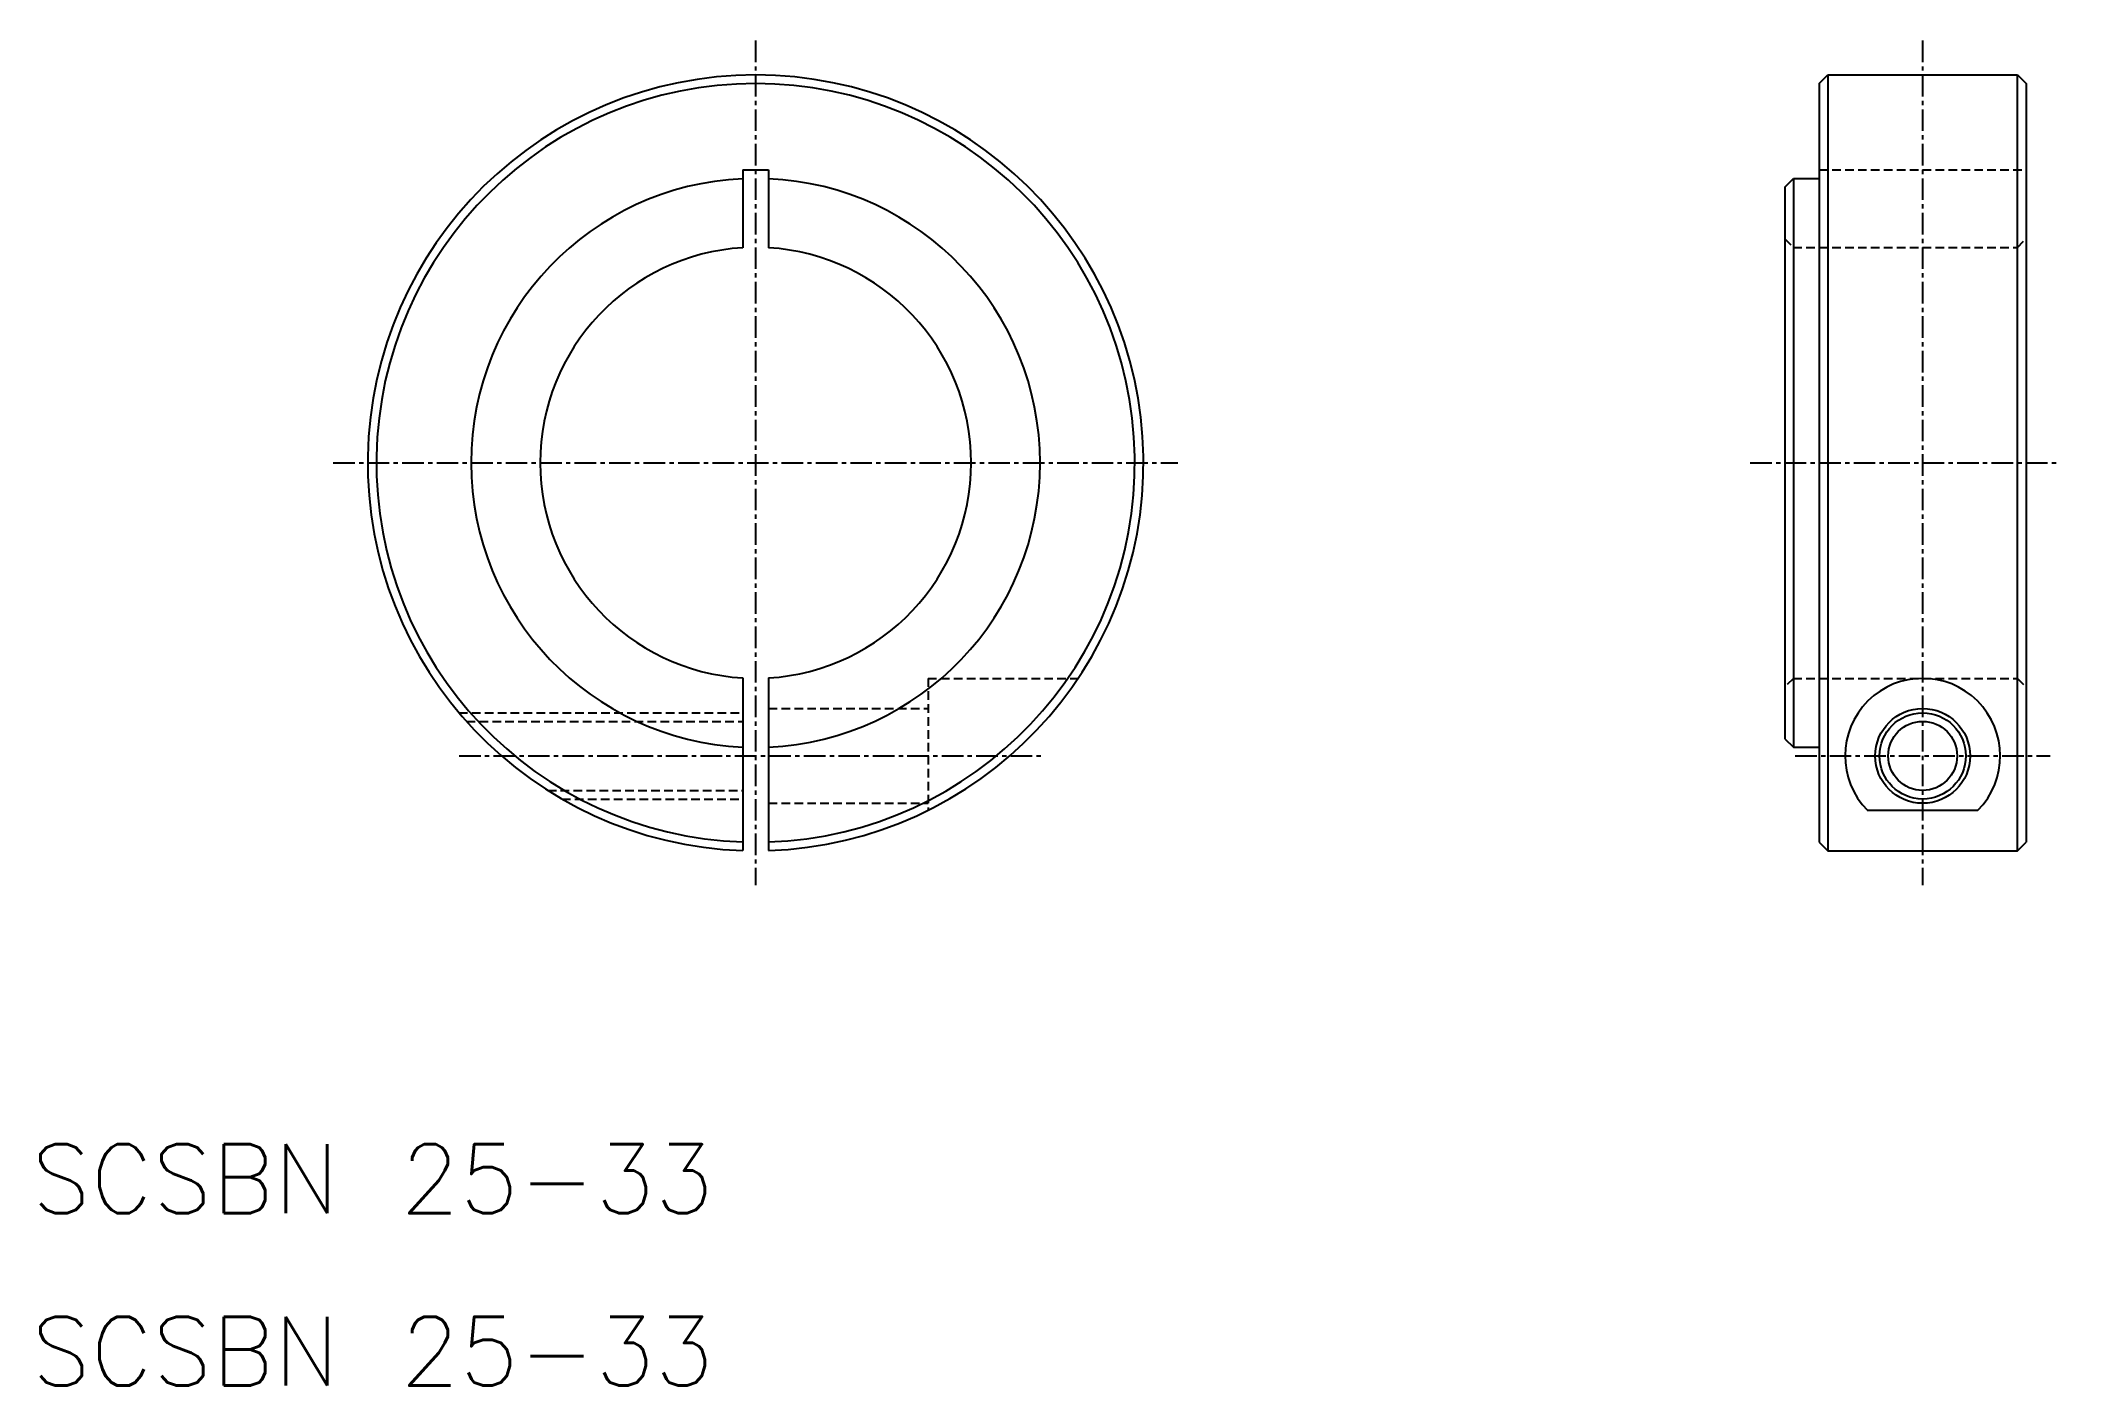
# Model space of a CAD drawing. Extents: x 1560 to 1677, y 57 to 135.
import ezdxf

# ---------------------------------------------------------------- set-up
doc = ezdxf.new("R2010")
doc.units = 0
doc.linetypes.add('CENTER', pattern=[2, 1.25, -0.25, 0.25, -0.25])
doc.linetypes.add('DASHED', pattern=[0.75, 0.5, -0.25])
doc.layers.get('0').update_dxf_attribs({"linetype": 'CONTINUOUS'})
doc.layers.add('CENTER', color=1, linetype='CENTER')
doc.styles.get("Standard").update_dxf_attribs({"font": 'txt.shx', "bigfont": 'bigfont.shx'})

msp = doc.modelspace()

# ---------------------------------------------------------------- linework, layer by layer
at = {"color": 7, "linetype": 'CONTINUOUS'}
for p, q in [((1662.81, 132.61), (1663.31, 133.11)), ((1662.81, 132.61), (1662.81, 88.61)), ((1663.31, 133.11), (1663.31, 88.11)), ((1663.31, 133.11), (1674.31, 133.11)), ((1674.31, 88.11), (1674.31, 133.11)), ((1674.31, 133.11), (1674.81, 132.61)), ((1674.81, 132.61), (1674.81, 88.61)), ((1600.36, 127.61), (1600.36, 123.09)), ((1600.36, 127.61), (1601.86, 127.61)), ((1601.86, 127.61), (1601.86, 123.09)), ((1660.81, 126.61), (1661.31, 127.11)), ((1660.81, 126.61), (1660.81, 94.61)), ((1661.31, 127.11), (1661.31, 94.11)), ((1661.31, 127.11), (1662.81, 127.11)), ((1662.81, 121.61), (1662.81, 121.61)), ((1662.81, 110.61), (1662.81, 110.61)), ((1600.36, 98.14), (1600.36, 88.13)), ((1601.86, 98.14), (1601.86, 88.13)), ((1660.81, 94.61), (1661.31, 94.11)), ((1661.31, 94.11), (1662.81, 94.11)), ((1665.6, 90.46), (1672.02, 90.46)), ((1662.81, 88.61), (1663.31, 88.11)), ((1663.31, 88.11), (1674.31, 88.11)), ((1674.31, 88.11), (1674.81, 88.61))]:
    msp.add_line(p, q, dxfattribs=at)
at = {"color": 3, "linetype": 'DASHED'}
for p, q in [((1662.81, 127.61), (1674.81, 127.61)), ((1660.81, 123.61), (1661.31, 123.11)), ((1661.31, 123.11), (1674.31, 123.11)), ((1674.31, 123.11), (1674.81, 123.61)), ((1611.11, 98.11), (1611.11, 90.46)), ((1611.11, 98.11), (1619.81, 98.11)), ((1661.31, 98.11), (1660.81, 97.61)), ((1661.31, 98.11), (1674.31, 98.11)), ((1674.31, 98.11), (1674.81, 97.61)), ((1583.9, 96.11), (1600.36, 96.11)), ((1601.86, 96.36), (1611.11, 96.36)), ((1584.34, 95.61), (1600.36, 95.61)), ((1589.05, 91.61), (1600.36, 91.61)), ((1589.88, 91.11), (1600.36, 91.11)), ((1601.86, 90.86), (1611.11, 90.86))]:
    msp.add_line(p, q, dxfattribs=at)
at = {"color": 7, "linetype": 'CONTINUOUS'}
for radius in [2.75, 2]:
    msp.add_circle((1668.81, 93.61), radius, dxfattribs=at)
at = {"color": 3}
msp.add_circle((1668.81, 93.61), 2.5, dxfattribs=at)
at = {"color": 7, "linetype": 'CONTINUOUS'}
for centre, radius, start, end in [((1601.11, 110.61), 22.5, 271.9102, 268.0898), ((1601.11, 110.61), 22, 271.9536, 268.0464), ((1601.11, 110.61), 16.5, 92.6053, 267.3947), ((1601.11, 110.61), 16.5, 272.6053, 87.3947), ((1601.11, 110.61), 12.5, 93.4398, 266.5602), ((1601.11, 110.61), 12.5, 273.4398, 86.5602), ((1668.81, 93.61), 4.5, 315.4723, 224.5277)]:
    msp.add_arc(centre, radius, start, end, dxfattribs=at)
at = {"layer": 'CENTER', "color": 1, "linetype": 'CENTER'}
for p, q in [((1601.11, 135.11), (1601.11, 86.11)), ((1668.81, 135.11), (1668.81, 86.11)), ((1576.61, 110.61), (1625.61, 110.61)), ((1658.81, 110.61), (1676.81, 110.61)), ((1583.91, 93.61), (1617.88, 93.61)), ((1661.42, 93.61), (1676.2, 93.61))]:
    msp.add_line(p, q, dxfattribs=at)

# ---------------------------------------------------------------- texts
at = {"color": 7, "linetype": 'CONTINUOUS'}
for p in [(1559.11, 67.08), (1559.11, 57.08)]:
    msp.add_text('SCSBN 25-33', height=4, dxfattribs=at).set_placement(p)

doc.saveas('drawing.dxf')
